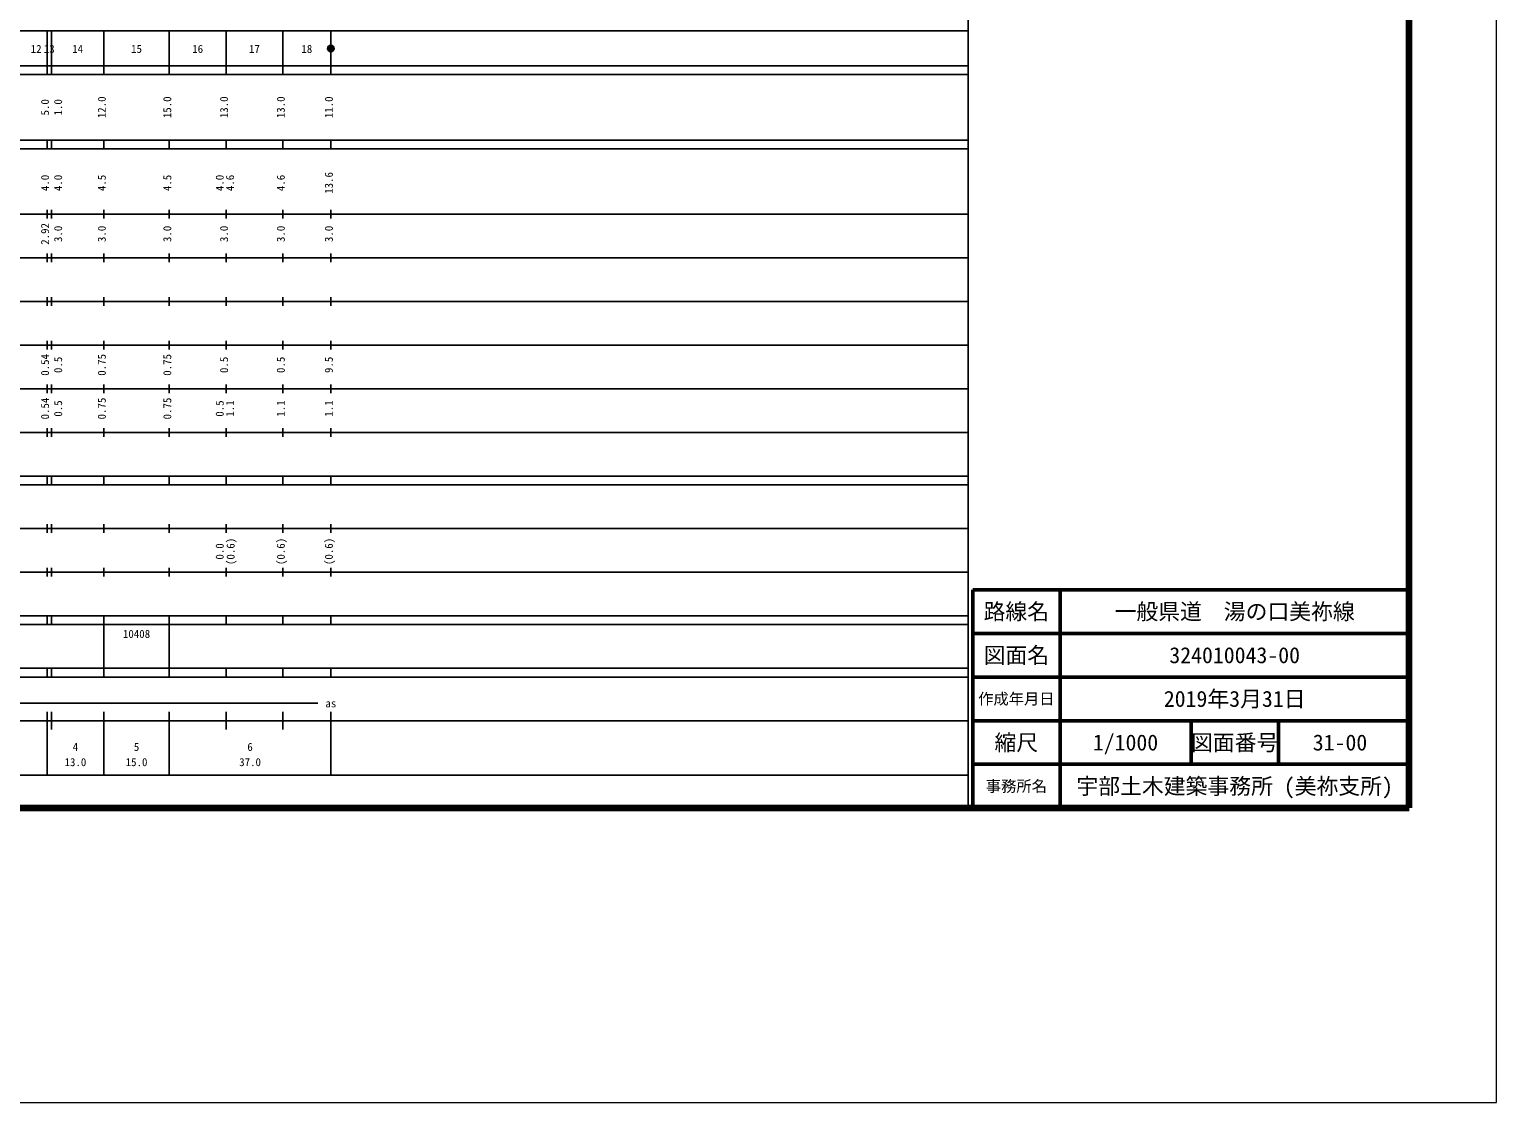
# Model space of a CAD drawing. Units: millimetres on the paper. Extents: x 0 to 700, y -48 to 448.
# Drawn here: x 363.9 to 700, y -47.5 to 198.4 of the extents above; entities that cross this region are included whole.
import ezdxf
from ezdxf.enums import TextEntityAlignment as Align

# ---------------------------------------------------------------- set-up
doc = ezdxf.new("R2010")
doc.units = ezdxf.units.MM
doc.header["$PDMODE"] = 32
doc.header["$PDSIZE"] = 0.5
for name, color, linetype, lineweight in [('S-TTL', 2, 'Continuous', 50), ('S-TTL-BAND', 7, 'Continuous', 25), ('S-TTL-LINE', 7, 'Continuous', 50), ('S-TTL-TXT', 7, 'Continuous', 25), ('作業レイヤ1', 7, 'Continuous', 13)]:
    doc.layers.add(name, color=color, linetype=linetype, lineweight=lineweight)
doc.styles.add('ＭＳ ゴシック', font='')
doc.styles.get('ＭＳ ゴシック').set_extended_font_data('MS Gothic')

msp = doc.modelspace()

# ---------------------------------------------------------------- linework, layer by layer
at = {"layer": 'S-TTL', "lineweight": 140}
for p, q in [((680, 20), (680, 380)), ((40, 20), (680, 20))]:
    msp.add_line(p, q, dxfattribs=at)
at = {"layer": 'S-TTL'}
for p, q in [((680, 70), (580, 70)), ((580, 70), (580, 20))]:
    msp.add_line(p, q, dxfattribs=at)
at = {"layer": 'S-TTL-BAND'}
for p, q in [((579, 20), (579, 370)), ((68, 198), (579, 198)), ((368, 188), (368, 198)), ((369, 188), (369, 198)), ((381, 188), (381, 198)), ((396, 188), (396, 198)), ((409, 188), (409, 198)), ((422, 188), (422, 198)), ((433, 188), (433, 198)), ((40, 190), (579, 190)), ((40, 188), (579, 188)), ((40, 173), (579, 173)), ((368, 171), (368, 173)), ((369, 171), (369, 173)), ((381, 171), (381, 173)), ((396, 171), (396, 173)), ((409, 171), (409, 173)), ((422, 171), (422, 173)), ((433, 171), (433, 173)), ((40, 171), (579, 171)), ((40, 156), (579, 156)), ((368, 155), (368, 157)), ((369, 155), (369, 157)), ((381, 155), (381, 157)), ((396, 155), (396, 157)), ((409, 155), (409, 157)), ((422, 155), (422, 157)), ((433, 155), (433, 157)), ((46, 146), (579, 146)), ((368, 145), (368, 147)), ((369, 145), (369, 147)), ((381, 145), (381, 147)), ((396, 145), (396, 147)), ((409, 145), (409, 147)), ((422, 145), (422, 147)), ((433, 145), (433, 147)), ((52, 136), (579, 136)), ((368, 135), (368, 137)), ((369, 135), (369, 137)), ((381, 135), (381, 137)), ((396, 135), (396, 137)), ((409, 135), (409, 137)), ((422, 135), (422, 137)), ((433, 135), (433, 137)), ((46, 126), (579, 126)), ((368, 125), (368, 127)), ((369, 125), (369, 127)), ((381, 125), (381, 127)), ((396, 125), (396, 127)), ((409, 125), (409, 127)), ((422, 125), (422, 127)), ((433, 125), (433, 127)), ((52, 116), (579, 116)), ((368, 115), (368, 117)), ((369, 115), (369, 117)), ((381, 115), (381, 117)), ((396, 115), (396, 117)), ((409, 115), (409, 117)), ((422, 115), (422, 117)), ((433, 115), (433, 117)), ((46, 106), (579, 106)), ((368, 105), (368, 107)), ((369, 105), (369, 107)), ((381, 105), (381, 107)), ((396, 105), (396, 107)), ((409, 105), (409, 107)), ((422, 105), (422, 107)), ((433, 105), (433, 107)), ((40, 96), (579, 96)), ((368, 94), (368, 96)), ((369, 94), (369, 96)), ((381, 94), (381, 96)), ((396, 94), (396, 96)), ((409, 94), (409, 96)), ((422, 94), (422, 96)), ((433, 94), (433, 96)), ((40, 94), (579, 94)), ((368, 83), (368, 85)), ((369, 83), (369, 85)), ((381, 83), (381, 85)), ((396, 83), (396, 85)), ((409, 83), (409, 85)), ((422, 83), (422, 85)), ((433, 83), (433, 85)), ((49, 84), (579, 84)), ((40, 74), (579, 74)), ((368, 73), (368, 75)), ((369, 73), (369, 75)), ((381, 73), (381, 75)), ((396, 73), (396, 75)), ((409, 73), (409, 75)), ((422, 73), (422, 75)), ((433, 73), (433, 75)), ((40, 64), (579, 64)), ((368, 62), (368, 64)), ((369, 62), (369, 64)), ((381, 62), (381, 64)), ((396, 62), (396, 64)), ((409, 62), (409, 64)), ((422, 62), (422, 64)), ((433, 62), (433, 64)), ((40, 62), (579, 62)), ((381, 52), (381, 62)), ((396, 52), (396, 62)), ((40, 52), (579, 52)), ((368, 50), (368, 52)), ((369, 50), (369, 52)), ((381, 50), (381, 52)), ((396, 50), (396, 52)), ((409, 50), (409, 52)), ((422, 50), (422, 52)), ((433, 50), (433, 52)), ((40, 50), (579, 50)), ((71, 44), (430, 44)), ((368, 27.5), (368, 42)), ((369, 38), (369, 42)), ((381, 27.5), (381, 42)), ((396, 27.5), (396, 42)), ((409, 38), (409, 42)), ((422, 38), (422, 42)), ((433, 27.5), (433, 42)), ((40, 40), (579, 40)), ((68, 27.5), (579, 27.5))]:
    msp.add_line(p, q, dxfattribs=at)
at = {"layer": 'S-TTL-LINE'}
for p, q in [((600, 70), (600, 20)), ((680, 60), (580, 60)), ((680, 50), (580, 50)), ((680, 40), (580, 40)), ((630, 40), (630, 30)), ((650, 40), (650, 30)), ((680, 30), (580, 30))]:
    msp.add_line(p, q, dxfattribs=at)
at = {"layer": 'S-TTL-TXT'}
for radius in [0.75, 0.6, 0.45, 0.3, 0.15, 0.1]:
    msp.add_circle((433, 194), radius, dxfattribs=at)
msp.add_point((433, 194), dxfattribs=at)
at = {"layer": '作業レイヤ1'}
msp.add_lwpolyline([(0, -47.5), (700, -47.5), (700, 447.5), (0, 447.5)], close=True, dxfattribs=at)

# ---------------------------------------------------------------- texts
at = {"layer": 'S-TTL-BAND', "style": 'ＭＳ ゴシック'}
for s, p in [('12', (365.5, 192.405)), ('13', (368.5, 192.405)), ('14', (375, 192.405)), ('15', (388.5, 192.405)), ('16', (402.5, 192.405)), ('17', (415.5, 192.405)), ('18', (427.5, 192.405)), ('as', (433, 42.5)), ('4', (374.5, 32.523)), ('5', (388.5, 32.523)), ('6', (414.5, 32.523)), ('13.0', (374.5, 29.033)), ('15.0', (388.5, 29.033)), ('37.0', (414.5, 29.033))]:
    msp.add_text(s, height=1.833, dxfattribs=at).set_placement(p, align=Align.BOTTOM_CENTER)
for s, p in [('5.0', (369, 180.5)), ('1.0', (372, 180.5)), ('12.0', (382, 180.5)), ('15.0', (397, 180.5)), ('13.0', (410, 180.5)), ('13.0', (423, 180.5)), ('11.0', (434, 180.5)), ('4.0', (369, 163.174)), ('4.0', (372, 163.174)), ('4.5', (382, 163.174)), ('4.5', (397, 163.174)), ('4.0', (409, 163.174)), ('4.6', (411.37, 163.174)), ('4.6', (423, 163.174)), ('13.6', (434, 163.174)), ('2.92', (369, 151.5)), ('3.0', (372, 151.5)), ('3.0', (382, 151.5)), ('3.0', (397, 151.5)), ('3.0', (410, 151.5)), ('3.0', (423, 151.5)), ('3.0', (434, 151.5)), ('0.54', (369, 121.5)), ('0.5', (372, 121.5)), ('0.75', (382, 121.5)), ('0.75', (397, 121.5)), ('0.5', (410, 121.5)), ('0.5', (423, 121.5)), ('9.5', (434, 121.5)), ('0.54', (369, 111.5)), ('0.5', (372, 111.5)), ('0.75', (382, 111.5)), ('0.75', (397, 111.5)), ('0.5', (409, 111.5)), ('1.1', (411.37, 111.5)), ('1.1', (423, 111.5)), ('1.1', (434, 111.5)), ('(0.6)', (411.5, 78.764)), ('(0.6)', (423, 78.764)), ('(0.6)', (434, 78.764)), ('0.0', (409, 78.764))]:
    msp.add_text(s, height=1.833, rotation=90, dxfattribs=at).set_placement(p, align=Align.BOTTOM_CENTER)
msp.add_text('10408', height=1.833, dxfattribs=at).set_placement((385.375, 58.405), align=Align.BOTTOM_LEFT)
at = {"layer": 'S-TTL-TXT', "style": 'ＭＳ ゴシック'}
for s, height, p in [('路線名', 3.666, (590, 65)), ('路線名', 3.666, (590, 65)), ('一般県道\u3000湯の口美祢線', 3.666, (640, 65)), ('図面名', 3.666, (590, 55)), ('図面名', 3.666, (590, 55)), ('324010043-00', 3.666, (640, 55)), ('2019年3月31日', 3.666, (640, 45)), ('作成年月日', 2.566, (590, 45)), ('作成年月日', 2.566, (590, 45)), ('縮尺', 3.666, (590, 35)), ('縮尺', 3.666, (590, 35)), ('1/1000', 3.666, (615, 35)), ('図面番号', 3.666, (640, 35)), ('図面番号', 3.666, (640, 35)), ('31-00', 3.666, (664.125, 35)), ('宇部土木建築事務所 (美祢支所)', 3.666, (640, 25)), ('事務所名', 2.566, (590, 25)), ('事務所名', 2.566, (590, 25))]:
    msp.add_text(s, height=height, dxfattribs=at).set_placement(p, align=Align.MIDDLE_CENTER)

doc.saveas('drawing.dxf')
